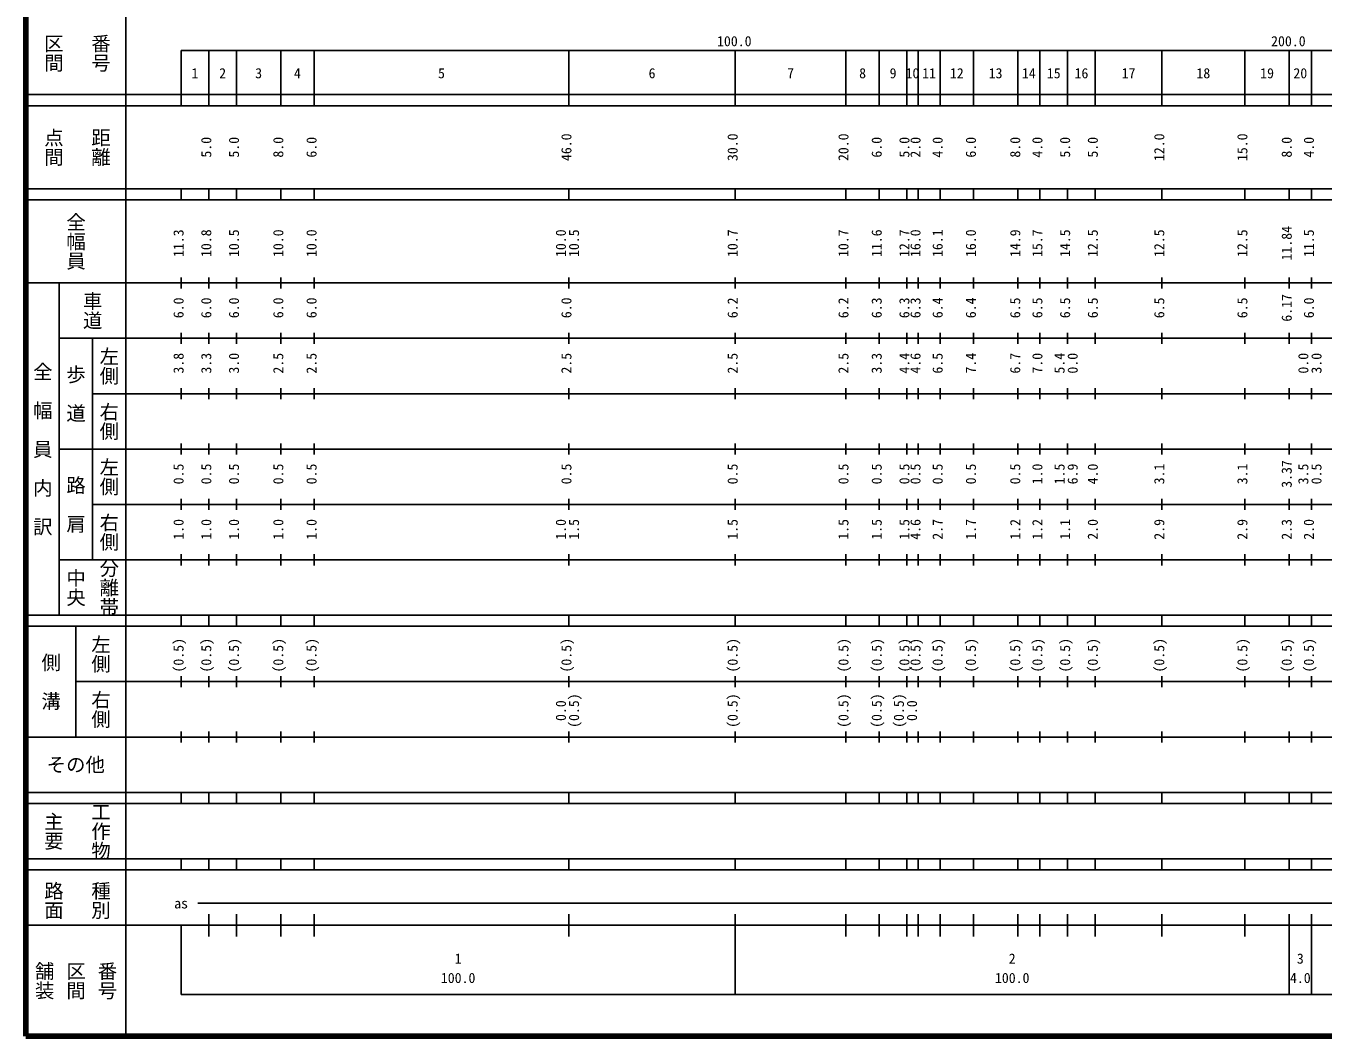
# Model space of a CAD drawing. Units: millimetres on the paper, enlarged 1000 times. Extents: x 40000 to 680000, y 20000 to 380000.
# Drawn here: x 40000 to 274104, y 20000 to 202409 of the extents above; entities that cross this region are included whole.
import ezdxf
from ezdxf.enums import TextEntityAlignment as Align

# ---------------------------------------------------------------- set-up
doc = ezdxf.new("R2010")
doc.units = ezdxf.units.MM
doc.header["$LTSCALE"] = 1000
doc.layers.add('M-TTL', color=2, linetype='Continuous', lineweight=140)
doc.layers.add('M-TTL-BAND', color=7, linetype='Continuous', lineweight=25)
doc.styles.add('@ＭＳ ゴシック', font='')
doc.styles.add('ＭＳ ゴシック', font='')
doc.styles.get('@ＭＳ ゴシック').set_extended_font_data('@MS Gothic')
doc.styles.get('ＭＳ ゴシック').set_extended_font_data('MS Gothic')

msp = doc.modelspace()

# ---------------------------------------------------------------- linework, layer by layer
at = {"layer": 'M-TTL'}
for p, q in [((40000, 380000), (40000, 20000)), ((40000, 20000), (680000, 20000))]:
    msp.add_line(p, q, dxfattribs=at)
at = {"layer": 'M-TTL-BAND'}
for p, q in [((58000, 370000), (58000, 20000)), ((68000, 198000), (579000, 198000)), ((68000, 198000), (68000, 188000)), ((73000, 188000), (73000, 198000)), ((78000, 188000), (78000, 198000)), ((86000, 188000), (86000, 198000)), ((92000, 188000), (92000, 198000)), ((138000, 188000), (138000, 198000)), ((168000, 188000), (168000, 198000)), ((188000, 188000), (188000, 198000)), ((194000, 188000), (194000, 198000)), ((199000, 188000), (199000, 198000)), ((201000, 188000), (201000, 198000)), ((205000, 188000), (205000, 198000)), ((211000, 188000), (211000, 198000)), ((219000, 188000), (219000, 198000)), ((223000, 188000), (223000, 198000)), ((228000, 188000), (228000, 198000)), ((233000, 188000), (233000, 198000)), ((245000, 188000), (245000, 198000)), ((260000, 188000), (260000, 198000)), ((268000, 188000), (268000, 198000)), ((272000, 188000), (272000, 198000)), ((40000, 190000), (579000, 190000)), ((40000, 188000), (579000, 188000)), ((40000, 173000), (579000, 173000)), ((40000, 171000), (579000, 171000)), ((68000, 171000), (68000, 173000)), ((73000, 171000), (73000, 173000)), ((78000, 171000), (78000, 173000)), ((86000, 171000), (86000, 173000)), ((92000, 171000), (92000, 173000)), ((138000, 171000), (138000, 173000)), ((168000, 171000), (168000, 173000)), ((188000, 171000), (188000, 173000)), ((194000, 171000), (194000, 173000)), ((199000, 171000), (199000, 173000)), ((201000, 171000), (201000, 173000)), ((205000, 171000), (205000, 173000)), ((211000, 171000), (211000, 173000)), ((219000, 171000), (219000, 173000)), ((223000, 171000), (223000, 173000)), ((228000, 171000), (228000, 173000)), ((233000, 171000), (233000, 173000)), ((245000, 171000), (245000, 173000)), ((260000, 171000), (260000, 173000)), ((268000, 171000), (268000, 173000)), ((272000, 171000), (272000, 173000)), ((68000, 155000), (68000, 157000)), ((73000, 155000), (73000, 157000)), ((78000, 155000), (78000, 157000)), ((86000, 155000), (86000, 157000)), ((92000, 155000), (92000, 157000)), ((138000, 155000), (138000, 157000)), ((168000, 155000), (168000, 157000)), ((188000, 155000), (188000, 157000)), ((194000, 155000), (194000, 157000)), ((199000, 155000), (199000, 157000)), ((201000, 155000), (201000, 157000)), ((205000, 155000), (205000, 157000)), ((211000, 155000), (211000, 157000)), ((219000, 155000), (219000, 157000)), ((223000, 155000), (223000, 157000)), ((228000, 155000), (228000, 157000)), ((233000, 155000), (233000, 157000)), ((245000, 155000), (245000, 157000)), ((260000, 155000), (260000, 157000)), ((268000, 155000), (268000, 157000)), ((272000, 155000), (272000, 157000)), ((40000, 156000), (579000, 156000)), ((46000, 96000), (46000, 156000)), ((46000, 146000), (579000, 146000)), ((52000, 146000), (52000, 106000)), ((68000, 145000), (68000, 147000)), ((73000, 145000), (73000, 147000)), ((78000, 145000), (78000, 147000)), ((86000, 145000), (86000, 147000)), ((92000, 145000), (92000, 147000)), ((138000, 145000), (138000, 147000)), ((168000, 145000), (168000, 147000)), ((188000, 145000), (188000, 147000)), ((194000, 145000), (194000, 147000)), ((199000, 145000), (199000, 147000)), ((201000, 145000), (201000, 147000)), ((205000, 145000), (205000, 147000)), ((211000, 145000), (211000, 147000)), ((219000, 145000), (219000, 147000)), ((223000, 145000), (223000, 147000)), ((228000, 145000), (228000, 147000)), ((233000, 145000), (233000, 147000)), ((245000, 145000), (245000, 147000)), ((260000, 145000), (260000, 147000)), ((268000, 145000), (268000, 147000)), ((272000, 145000), (272000, 147000)), ((52000, 136000), (579000, 136000)), ((68000, 135000), (68000, 137000)), ((73000, 135000), (73000, 137000)), ((78000, 135000), (78000, 137000)), ((86000, 135000), (86000, 137000)), ((92000, 135000), (92000, 137000)), ((138000, 135000), (138000, 137000)), ((168000, 135000), (168000, 137000)), ((188000, 135000), (188000, 137000)), ((194000, 135000), (194000, 137000)), ((199000, 135000), (199000, 137000)), ((201000, 135000), (201000, 137000)), ((205000, 135000), (205000, 137000)), ((211000, 135000), (211000, 137000)), ((219000, 135000), (219000, 137000)), ((223000, 135000), (223000, 137000)), ((228000, 135000), (228000, 137000)), ((233000, 135000), (233000, 137000)), ((245000, 135000), (245000, 137000)), ((260000, 135000), (260000, 137000)), ((268000, 135000), (268000, 137000)), ((272000, 135000), (272000, 137000)), ((68000, 125000), (68000, 127000)), ((73000, 125000), (73000, 127000)), ((78000, 125000), (78000, 127000)), ((86000, 125000), (86000, 127000)), ((92000, 125000), (92000, 127000)), ((138000, 125000), (138000, 127000)), ((168000, 125000), (168000, 127000)), ((188000, 125000), (188000, 127000)), ((194000, 125000), (194000, 127000)), ((199000, 125000), (199000, 127000)), ((201000, 125000), (201000, 127000)), ((205000, 125000), (205000, 127000)), ((211000, 125000), (211000, 127000)), ((219000, 125000), (219000, 127000)), ((223000, 125000), (223000, 127000)), ((228000, 125000), (228000, 127000)), ((233000, 125000), (233000, 127000)), ((245000, 125000), (245000, 127000)), ((260000, 125000), (260000, 127000)), ((268000, 125000), (268000, 127000)), ((272000, 125000), (272000, 127000)), ((46000, 126000), (579000, 126000)), ((52000, 116000), (579000, 116000)), ((68000, 115000), (68000, 117000)), ((73000, 115000), (73000, 117000)), ((78000, 115000), (78000, 117000)), ((86000, 115000), (86000, 117000)), ((92000, 115000), (92000, 117000)), ((138000, 115000), (138000, 117000)), ((168000, 115000), (168000, 117000)), ((188000, 115000), (188000, 117000)), ((194000, 115000), (194000, 117000)), ((199000, 115000), (199000, 117000)), ((201000, 115000), (201000, 117000)), ((205000, 115000), (205000, 117000)), ((211000, 115000), (211000, 117000)), ((219000, 115000), (219000, 117000)), ((223000, 115000), (223000, 117000)), ((228000, 115000), (228000, 117000)), ((233000, 115000), (233000, 117000)), ((245000, 115000), (245000, 117000)), ((260000, 115000), (260000, 117000)), ((268000, 115000), (268000, 117000)), ((272000, 115000), (272000, 117000)), ((46000, 106000), (579000, 106000)), ((68000, 105000), (68000, 107000)), ((73000, 105000), (73000, 107000)), ((78000, 105000), (78000, 107000)), ((86000, 105000), (86000, 107000)), ((92000, 105000), (92000, 107000)), ((138000, 105000), (138000, 107000)), ((168000, 105000), (168000, 107000)), ((188000, 105000), (188000, 107000)), ((194000, 105000), (194000, 107000)), ((199000, 105000), (199000, 107000)), ((201000, 105000), (201000, 107000)), ((205000, 105000), (205000, 107000)), ((211000, 105000), (211000, 107000)), ((219000, 105000), (219000, 107000)), ((223000, 105000), (223000, 107000)), ((228000, 105000), (228000, 107000)), ((233000, 105000), (233000, 107000)), ((245000, 105000), (245000, 107000)), ((260000, 105000), (260000, 107000)), ((268000, 105000), (268000, 107000)), ((272000, 105000), (272000, 107000)), ((40000, 96000), (579000, 96000)), ((68000, 94000), (68000, 96000)), ((73000, 94000), (73000, 96000)), ((78000, 94000), (78000, 96000)), ((86000, 94000), (86000, 96000)), ((92000, 94000), (92000, 96000)), ((138000, 94000), (138000, 96000)), ((168000, 94000), (168000, 96000)), ((188000, 94000), (188000, 96000)), ((194000, 94000), (194000, 96000)), ((199000, 94000), (199000, 96000)), ((201000, 94000), (201000, 96000)), ((205000, 94000), (205000, 96000)), ((211000, 94000), (211000, 96000)), ((219000, 94000), (219000, 96000)), ((223000, 94000), (223000, 96000)), ((228000, 94000), (228000, 96000)), ((233000, 94000), (233000, 96000)), ((245000, 94000), (245000, 96000)), ((260000, 94000), (260000, 96000)), ((268000, 94000), (268000, 96000)), ((272000, 94000), (272000, 96000)), ((40000, 94000), (579000, 94000)), ((49000, 94000), (49000, 74000)), ((68000, 83000), (68000, 85000)), ((73000, 83000), (73000, 85000)), ((78000, 83000), (78000, 85000)), ((86000, 83000), (86000, 85000)), ((92000, 83000), (92000, 85000)), ((138000, 83000), (138000, 85000)), ((168000, 83000), (168000, 85000)), ((188000, 83000), (188000, 85000)), ((194000, 83000), (194000, 85000)), ((199000, 83000), (199000, 85000)), ((201000, 83000), (201000, 85000)), ((205000, 83000), (205000, 85000)), ((211000, 83000), (211000, 85000)), ((219000, 83000), (219000, 85000)), ((223000, 83000), (223000, 85000)), ((228000, 83000), (228000, 85000)), ((233000, 83000), (233000, 85000)), ((245000, 83000), (245000, 85000)), ((260000, 83000), (260000, 85000)), ((268000, 83000), (268000, 85000)), ((272000, 83000), (272000, 85000)), ((49000, 84000), (579000, 84000)), ((68000, 73000), (68000, 75000)), ((73000, 73000), (73000, 75000)), ((78000, 73000), (78000, 75000)), ((86000, 73000), (86000, 75000)), ((92000, 73000), (92000, 75000)), ((138000, 73000), (138000, 75000)), ((168000, 73000), (168000, 75000)), ((188000, 73000), (188000, 75000)), ((194000, 73000), (194000, 75000)), ((199000, 73000), (199000, 75000)), ((201000, 73000), (201000, 75000)), ((205000, 73000), (205000, 75000)), ((211000, 73000), (211000, 75000)), ((219000, 73000), (219000, 75000)), ((223000, 73000), (223000, 75000)), ((228000, 73000), (228000, 75000)), ((233000, 73000), (233000, 75000)), ((245000, 73000), (245000, 75000)), ((260000, 73000), (260000, 75000)), ((268000, 73000), (268000, 75000)), ((272000, 73000), (272000, 75000)), ((40000, 74000), (579000, 74000)), ((40000, 64000), (579000, 64000)), ((68000, 62000), (68000, 64000)), ((73000, 62000), (73000, 64000)), ((78000, 62000), (78000, 64000)), ((86000, 62000), (86000, 64000)), ((92000, 62000), (92000, 64000)), ((138000, 62000), (138000, 64000)), ((168000, 62000), (168000, 64000)), ((188000, 62000), (188000, 64000)), ((194000, 62000), (194000, 64000)), ((199000, 62000), (199000, 64000)), ((201000, 62000), (201000, 64000)), ((205000, 62000), (205000, 64000)), ((211000, 62000), (211000, 64000)), ((219000, 62000), (219000, 64000)), ((223000, 62000), (223000, 64000)), ((228000, 62000), (228000, 64000)), ((233000, 62000), (233000, 64000)), ((245000, 62000), (245000, 64000)), ((260000, 62000), (260000, 64000)), ((268000, 62000), (268000, 64000)), ((272000, 62000), (272000, 64000)), ((40000, 62000), (579000, 62000)), ((40000, 52000), (579000, 52000)), ((68000, 50000), (68000, 52000)), ((73000, 50000), (73000, 52000)), ((78000, 50000), (78000, 52000)), ((86000, 50000), (86000, 52000)), ((92000, 50000), (92000, 52000)), ((138000, 50000), (138000, 52000)), ((168000, 50000), (168000, 52000)), ((188000, 50000), (188000, 52000)), ((194000, 50000), (194000, 52000)), ((199000, 50000), (199000, 52000)), ((201000, 50000), (201000, 52000)), ((205000, 50000), (205000, 52000)), ((211000, 50000), (211000, 52000)), ((219000, 50000), (219000, 52000)), ((223000, 50000), (223000, 52000)), ((228000, 50000), (228000, 52000)), ((233000, 50000), (233000, 52000)), ((245000, 50000), (245000, 52000)), ((260000, 50000), (260000, 52000)), ((268000, 50000), (268000, 52000)), ((272000, 50000), (272000, 52000)), ((40000, 50000), (579000, 50000)), ((71000, 44000), (555000, 44000)), ((40000, 40000), (579000, 40000)), ((68000, 40000), (68000, 27500)), ((73000, 38000), (73000, 42000)), ((78000, 38000), (78000, 42000)), ((86000, 38000), (86000, 42000)), ((92000, 38000), (92000, 42000)), ((138000, 38000), (138000, 42000)), ((168000, 27500), (168000, 42000)), ((188000, 38000), (188000, 42000)), ((194000, 38000), (194000, 42000)), ((199000, 38000), (199000, 42000)), ((201000, 38000), (201000, 42000)), ((205000, 38000), (205000, 42000)), ((211000, 38000), (211000, 42000)), ((219000, 38000), (219000, 42000)), ((223000, 38000), (223000, 42000)), ((228000, 38000), (228000, 42000)), ((233000, 38000), (233000, 42000)), ((245000, 38000), (245000, 42000)), ((260000, 38000), (260000, 42000)), ((268000, 27500), (268000, 42000)), ((272000, 27500), (272000, 42000)), ((68000, 27500), (579000, 27500))]:
    msp.add_line(p, q, dxfattribs=at)

# ---------------------------------------------------------------- texts
at = {"layer": 'M-TTL-BAND', "style": '@ＭＳ ゴシック'}
for s, p in [('区間', (45000, 197500)), ('番号', (53500, 197500)), ('点間', (45000, 180500)), ('距離', (53500, 180500)), ('全幅員', (49000, 163500)), ('車道', (52000, 151000)), ('左側', (55000, 141000)), ('全\u3000幅\u3000員\u3000内\u3000訳', (43000, 126000)), ('歩\u3000道', (49000, 136000)), ('右側', (55000, 131000)), ('左側', (55000, 121000)), ('路\u3000肩', (49000, 116000)), ('右側', (55000, 111000)), ('分離帯', (55000, 101000)), ('中央', (49000, 101000)), ('左側', (53500, 89000)), ('側\u3000溝', (44500, 84000)), ('右側', (53500, 79000)), ('工作物', (53500, 57000)), ('主要', (45000, 57000)), ('路面', (45000, 44500)), ('種別', (53500, 44500)), ('舗装', (43333, 30000)), ('区間', (49000, 30000)), ('番号', (54667, 30000))]:
    msp.add_text(s, height=2566, rotation=270, dxfattribs=at).set_placement(p, align=Align.MIDDLE_CENTER)
at = {"layer": 'M-TTL-BAND', "style": 'ＭＳ ゴシック'}
for s, p in [('100.0', (167844, 198195)), ('200.0', (267844, 198195)), ('1', (70500, 192405)), ('2', (75500, 192405)), ('3', (82000, 192405)), ('4', (89000, 192405)), ('5', (115000, 192405)), ('6', (153000, 192405)), ('7', (178000, 192405)), ('8', (191000, 192405)), ('9', (196500, 192405)), ('10', (200000, 192405)), ('11', (203000, 192405)), ('12', (208000, 192405)), ('13', (215000, 192405)), ('14', (221000, 192405)), ('15', (225500, 192405)), ('16', (230500, 192405)), ('17', (239000, 192405)), ('18', (252500, 192405)), ('19', (264000, 192405)), ('20', (270000, 192405)), ('as', (68000, 42500)), ('1', (118000, 32523)), ('2', (218000, 32523)), ('3', (270000, 32523)), ('100.0', (118000, 29033)), ('100.0', (218000, 29033)), ('4.0', (270000, 29033))]:
    msp.add_text(s, height=1833, dxfattribs=at).set_placement(p, align=Align.BOTTOM_CENTER)
for s, p in [('46.0', (139000, 180500)), ('30.0', (169000, 180500)), ('20.0', (189000, 180500)), ('12.0', (246000, 180500)), ('15.0', (261000, 180500)), ('5.0', (74000, 180500)), ('5.0', (79000, 180500)), ('8.0', (87000, 180500)), ('6.0', (93000, 180500)), ('6.0', (195000, 180500)), ('5.0', (200000, 180500)), ('2.0', (202000, 180500)), ('4.0', (206000, 180500)), ('6.0', (212000, 180500)), ('8.0', (220000, 180500)), ('4.0', (224000, 180500)), ('5.0', (229000, 180500)), ('5.0', (234000, 180500)), ('8.0', (269000, 180500)), ('4.0', (273000, 180500)), ('11.3', (69000, 163174)), ('10.8', (74000, 163174)), ('10.5', (79000, 163174)), ('10.0', (87000, 163174)), ('10.0', (93000, 163174)), ('10.0', (138000, 163174)), ('10.5', (140370, 163174)), ('10.7', (169000, 163174)), ('10.7', (189000, 163174)), ('11.6', (195000, 163174)), ('12.7', (200000, 163174)), ('16.0', (202000, 163174)), ('16.1', (206000, 163174)), ('16.0', (212000, 163174)), ('14.9', (220000, 163174)), ('15.7', (224000, 163174)), ('14.5', (229000, 163174)), ('12.5', (234000, 163174)), ('12.5', (246000, 163174)), ('12.5', (261000, 163174)), ('11.84', (269000, 163174)), ('11.5', (273000, 163174)), ('6.0', (69000, 151500)), ('6.0', (74000, 151500)), ('6.0', (79000, 151500)), ('6.0', (87000, 151500)), ('6.0', (93000, 151500)), ('6.0', (139000, 151500)), ('6.2', (169000, 151500)), ('6.2', (189000, 151500)), ('6.3', (195000, 151500)), ('6.3', (200000, 151500)), ('6.3', (202000, 151500)), ('6.4', (206000, 151500)), ('6.4', (212000, 151500)), ('6.5', (220000, 151500)), ('6.5', (224000, 151500)), ('6.5', (229000, 151500)), ('6.5', (234000, 151500)), ('6.5', (246000, 151500)), ('6.5', (261000, 151500)), ('6.17', (269000, 151500)), ('6.0', (273000, 151500)), ('3.8', (69000, 141500)), ('3.3', (74000, 141500)), ('3.0', (79000, 141500)), ('2.5', (87000, 141500)), ('2.5', (93000, 141500)), ('2.5', (139000, 141500)), ('2.5', (169000, 141500)), ('2.5', (189000, 141500)), ('3.3', (195000, 141500)), ('4.4', (200000, 141500)), ('4.6', (202000, 141500)), ('6.5', (206000, 141500)), ('7.4', (212000, 141500)), ('6.7', (220000, 141500)), ('7.0', (224000, 141500)), ('5.4', (228000, 141500)), ('0.0', (230370, 141500)), ('0.0', (272000, 141500)), ('3.0', (274370, 141500)), ('0.5', (69000, 121500)), ('0.5', (74000, 121500)), ('0.5', (79000, 121500)), ('0.5', (87000, 121500)), ('0.5', (93000, 121500)), ('0.5', (139000, 121500)), ('0.5', (169000, 121500)), ('0.5', (189000, 121500)), ('0.5', (195000, 121500)), ('0.5', (200000, 121500)), ('0.5', (202000, 121500)), ('0.5', (206000, 121500)), ('0.5', (212000, 121500)), ('0.5', (220000, 121500)), ('1.0', (224000, 121500)), ('1.5', (228000, 121500)), ('6.9', (230370, 121500)), ('4.0', (234000, 121500)), ('3.1', (246000, 121500)), ('3.1', (261000, 121500)), ('3.37', (269000, 121500)), ('3.5', (272000, 121500)), ('0.5', (274370, 121500)), ('1.0', (69000, 111500)), ('1.0', (74000, 111500)), ('1.0', (79000, 111500)), ('1.0', (87000, 111500)), ('1.0', (93000, 111500)), ('1.0', (138000, 111500)), ('1.5', (140370, 111500)), ('1.5', (169000, 111500)), ('1.5', (189000, 111500)), ('1.5', (195000, 111500)), ('1.5', (200000, 111500)), ('4.6', (202000, 111500)), ('2.7', (206000, 111500)), ('1.7', (212000, 111500)), ('1.2', (220000, 111500)), ('1.2', (224000, 111500)), ('1.1', (229000, 111500)), ('2.0', (234000, 111500)), ('2.9', (246000, 111500)), ('2.9', (261000, 111500)), ('2.3', (269000, 111500)), ('2.0', (273000, 111500)), ('(0.5)', (69000, 88764)), ('(0.5)', (74000, 88764)), ('(0.5)', (79000, 88764)), ('(0.5)', (87000, 88764)), ('(0.5)', (93000, 88764)), ('(0.5)', (139000, 88764)), ('(0.5)', (169000, 88764)), ('(0.5)', (189000, 88764)), ('(0.5)', (195000, 88764)), ('(0.5)', (200000, 88764)), ('(0.5)', (202000, 88764)), ('(0.5)', (206000, 88764)), ('(0.5)', (212000, 88764)), ('(0.5)', (220000, 88764)), ('(0.5)', (224000, 88764)), ('(0.5)', (229000, 88764)), ('(0.5)', (234000, 88764)), ('(0.5)', (246000, 88764)), ('(0.5)', (261000, 88764)), ('(0.5)', (269000, 88764)), ('(0.5)', (273000, 88764)), ('0.0', (138000, 78764)), ('(0.5)', (140370, 78764)), ('(0.5)', (169000, 78764)), ('(0.5)', (189000, 78764)), ('(0.5)', (195000, 78764)), ('(0.5)', (199000, 78764)), ('0.0', (201370, 78764))]:
    msp.add_text(s, height=1833, rotation=90, dxfattribs=at).set_placement(p, align=Align.BOTTOM_CENTER)
msp.add_text('その他', height=2566, dxfattribs=at).set_placement((49000, 69000), align=Align.MIDDLE_CENTER)

doc.saveas('drawing.dxf')
